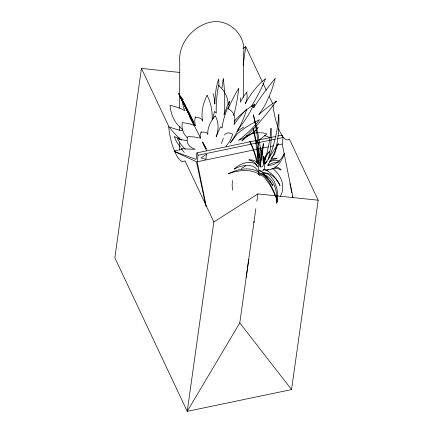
<?xml version="1.0" encoding="UTF-8"?>
<svg xmlns="http://www.w3.org/2000/svg" width="433" height="433" viewBox="0 0 433 433"><rect width="100%" height="100%" fill="white"/><g stroke="black" fill="none" stroke-linecap="round" stroke-linejoin="round"><path stroke-width="0.65" d="M179.522 150.013L179.543 142.581M179.549 139.881L179.554 137.856M179.576 130.43L179.587 126.376M179.641 108.147L179.771 62.904C177.622 43.636 193.594 24.865 212.386 21.856C230.513 19.171 247.075 36.816 243.4 54.812L243.281 97.349M182.888 129.857L177.449 124.596A41.877 36.61 -45.3 0 1 170.093 105.408A60.582 52.967 -45.3 0 1 184.864 110.686A30.602 26.754 -45.3 0 1 182.428 99.552L182.445 98.475M240.737 97.804L240.434 102.285A33.509 20.492 -79.3 0 1 246.599 92.602L247.243 91.877M232.44 180.529L232.142 185.47L232.597 190.179M179.619 72.43L141.445 68.419L114.832 257.797L187.229 411.35L291.555 389.586L318.168 200.208L289.304 138.977A27.068 7.94 78.2 0 1 281.472 134.62L279.761 131.383A27.068 7.94 78.2 0 1 278.587 128.698M276.065 136.368L196.983 152.871L196.062 159.393L174.147 151.334M206.238 206.568L197.183 161.769L198.097 155.241L196.983 152.871M141.445 68.419L168.632 126.084A27.068 7.94 78.2 0 0 175.435 153.147L177.146 156.389A27.068 7.94 78.2 0 0 184.972 160.74L213.842 221.972L187.229 411.35L239.785 322.904L255.843 208.619M243.14 65.394L245.771 46.656L242.951 48.458M259.134 169.996L258.571 174.006L259.47 175.392A24.188 6.214 66.6 0 1 264.655 177.79L269.911 184.994L273.38 191.5A22.852 5.867 66.6 0 1 277.585 202.054A21.136 5.429 66.6 0 0 272.341 188.182L268.839 181.855L265.321 177.027A22.348 5.743 66.6 0 0 259.957 174.055M259.795 165.319L261.997 149.634A65.924 39.836 -25.2 0 0 258.793 158.088M260.13 166.775L263.388 143.594A149.65 90.427 -25.2 0 0 263.502 163.403A18.359 11.096 -25.2 0 1 269.607 151.393A22.64 13.683 -25.2 0 0 264.974 164.004A8.054 4.866 -25.2 0 1 267.064 161.39M256.877 201.269L257.911 193.919L318.168 200.208M292.984 197.399L282.197 144.032L283.112 137.505L281.997 135.134L278.04 135.957M187.218 137.894L183.922 133.559L182.623 130.181A44.583 26.938 -25.2 0 1 182.282 122.577L189.275 123.719L195.575 125.749A32.356 19.55 -25.2 0 1 195.218 117.543L195.424 116.737M221.463 143.632L223.325 138.078M280.124 196.577C286.159 186.98 281.141 174.569 272.492 168.513M262.539 85.702L265.586 78.627L263.524 80.327A81.074 49.584 -79.3 0 0 245.197 103.806C246.962 100.418 247.8 96.305 246.594 92.597M184.209 152.438L181.146 148.373A102.172 42.721 -19.9 0 0 195.202 149.277C192.09 148.281 188.912 146.408 187.673 143.226A43.841 18.332 -19.9 0 1 187.873 136.639A59.732 24.973 -19.9 0 1 194.563 137.028L200.479 138.095A31.885 13.331 -19.9 0 1 201.074 132.281L201.367 131.697M259.302 172.881L258.571 174.006A33.444 20.205 -25.2 0 0 228.305 173.839A27.041 16.34 -25.2 0 1 257.667 171.647A17.921 10.83 -25.2 0 0 234.221 169.114A14.165 8.557 -25.2 0 1 247.649 162.472A14.165 8.557 -25.2 0 1 257.408 166.716A24.286 14.673 -25.2 0 0 248.845 159.858A14.343 8.671 -25.2 0 1 257.792 163.955A65.924 39.836 -25.2 0 1 258.263 160.464M265.126 163.874L278.235 143.61A142.522 88.051 87.6 0 1 267.762 165.292M271.199 158.51L274.565 154.375A82.703 51.646 -77.9 0 0 276.151 147.729M225.902 146.538L229.604 141.488A117.343 34.429 78.2 0 0 232.678 134.198C230.199 132.227 226.345 132.411 224.364 134.999M242.226 140.909C246.242 136.758 250.961 133.083 256.926 132.769M243.86 126.983L237.019 131.378M213.842 221.972L257.911 193.919M241.257 168.578L245.527 165.926M174.18 150.965L182.087 149.315M246.014 135.978L248.65 135.432M198.097 155.241L258.073 142.728M259.389 142.457L275.204 139.155M277.185 138.744L283.112 137.505M197.183 161.769L268.357 146.917M270.333 146.506L273.629 145.818M276.265 145.266L282.197 144.032M253.343 222.145L254.664 221.869M201.069 132.281C203.321 131.995 207.104 131.61 207.883 134.403A76.922 32.161 -19.9 0 1 215.174 115.784M195.213 117.543C198.038 117.045 201.946 117.917 202.622 121.153A78.07 47.175 -25.2 0 1 207.05 95.33M257.418 132.731L262.728 132.871L266.836 133.976A113.679 69.529 -79.3 0 1 258.929 140.016M264.173 135.437L269.808 137.51M174.732 151.664L196.458 161.758L205.702 205.247M185.162 149.261L181.14 144.709L177.286 138.657A101.896 61.573 -25.2 0 0 186.91 140.601M180.453 147.101L177.481 143.199A27.371 24.216 23.8 0 1 174.526 136.731M239.785 322.904L291.555 389.586M183.673 102.664L183.96 103.222A33.828 0.509 64.1 0 1 187.976 111.178L183.051 101.024M184.398 103.476L185.194 105.067M181.692 99.417L178.683 93.371L179.338 94.605A81.864 1.229 64.1 0 1 188.902 113.354L186.412 108.304M186.558 107.806L187.695 110.09M187.982 110.68L193.67 122.263L188.636 111.817M185.974 107.406L183.96 103.222M182.574 100.028L180.669 96.088M245.771 46.656L262.371 81.859M262.945 83.071L266.376 90.356M269.239 96.429L272.676 103.709M248.753 259.345L246.204 277.456M213.117 93.604L214.503 99.233L214.833 104.001A83.385 24.465 78.2 0 1 218.118 80.63L218.714 78.936L218.93 85.988M289.877 183.56L290.44 186.195M290.716 187.511L291.837 192.782M292.54 196.079L292.822 197.394M259.015 174.721L257.294 147.068A142.522 36.605 66.6 0 1 260.152 166.867A32.713 8.4 66.6 0 0 263.61 156.362L264.715 163.479L264.401 168.529A32.794 8.422 66.6 0 1 259.74 170.613A40.756 10.468 66.6 0 1 272.947 185.86L271.643 183.819A31.084 7.983 66.6 0 0 259.968 174.088M256.742 162.207A32.302 9.477 78.2 0 0 249.652 141.218A39.56 11.61 78.2 0 1 257.906 163.355M258.393 172.28A32.302 9.477 78.2 0 1 258.571 174.006A32.302 20.172 -77.9 0 0 258.934 172.848M258.772 144.914A32.302 20.172 -77.9 0 0 256.964 141.082A39.56 24.708 -77.9 0 1 258.593 143.908M260.888 154.5A32.302 20.172 -77.9 0 1 260.964 161.531M260.872 162.727A32.302 20.172 -77.9 0 1 260.677 164.529M262.025 174.391A24.188 14.944 87.6 0 1 268.498 177.102C272.801 180.832 275.096 186.309 276.227 191.776A22.852 14.121 87.6 0 1 276.606 203.207A21.136 13.06 87.6 0 0 276.741 188.176L274.338 181.373L270.62 176.231A22.348 13.807 87.6 0 0 262.425 173.011M262.966 172.946A31.084 19.204 87.6 0 1 278.906 183.381L280.037 185.6A40.756 25.184 87.6 0 0 263.665 169.482M263.67 169.438A32.794 20.259 87.6 0 0 275.794 166.911C280.043 163.539 282.706 158.597 284.351 153.509A32.713 20.21 87.6 0 1 267.767 165.238M258.225 160.859A94.979 27.869 78.2 0 0 253.121 128.525A69.047 20.259 78.2 0 1 259.243 157.174M259.513 156.914A88.381 25.931 78.2 0 0 253.365 114.805A82.703 24.264 78.2 0 1 260.872 151.334M276.27 147.171A82.703 51.646 -77.9 0 0 278.76 114.328A88.381 55.191 -77.9 0 1 268.855 158.543M264.769 160.735A94.979 59.316 -77.9 0 0 271.009 128.19A69.047 43.121 -77.9 0 1 268.368 159.268M260.098 147.388A39.56 24.708 -77.9 0 1 262.068 154.906M274.906 166.986A13.32 8.048 -25.2 0 1 281.114 170.109A14.825 8.958 -25.2 0 0 271.735 168.74M266.111 170.51A14.825 8.958 -25.2 0 1 268.574 169.541M271.507 158.906A8.054 4.866 -25.2 0 1 277.125 158.678A11.193 6.766 -25.2 0 0 269.959 160.968M269.445 161.964A9.374 5.661 -25.2 0 1 279.458 161.206M268.265 165.135A13.872 8.384 -25.2 0 1 278.825 161.974M181.698 99.422A129.11 1.943 64.1 0 0 194.828 125.505A222.827 3.35 64.1 0 0 189.497 115.108L191.153 118.469A276.806 4.162 64.1 0 0 179.018 94.6L189.925 116.596A73.296 1.104 64.1 0 0 194.428 125.516A218.145 3.28 64.1 0 0 189.259 115.822A330.043 4.963 64.1 0 0 200.69 138.149M202.731 142.089A330.043 4.963 64.1 0 0 206.287 148.925L202.482 141.97L203.505 144.714A115.037 1.727 64.1 0 0 206.714 150.684M228.418 109.197A336.23 98.654 78.2 0 0 229.452 101.327A221.837 65.091 78.2 0 0 224.072 114.832A74.849 21.964 78.2 0 0 224.732 106.875L224.597 91.736L223.374 78.611A282.035 82.752 78.2 0 0 221.983 87.942M241.733 140.839A326.834 199.905 -79.3 0 0 276.519 101.019A216.229 132.254 -79.3 0 0 258.777 114.604A72.592 44.399 -79.3 0 0 265.71 103.741L271.307 91.433L275.307 78.27A274.094 167.647 -79.3 0 0 253.646 107.871L254.793 104.034A220.646 134.955 -79.3 0 0 252.683 106.372M262.544 85.712A127.897 78.227 -79.3 0 1 251.2 106.55M237.787 129.543A110.004 66.471 -25.2 0 0 253.581 104.797L245.814 110.226L238.875 116.309A60.263 36.415 -25.2 0 0 234.35 121.202M228.169 104.586A69.751 42.147 -25.2 0 0 226.389 95.85L223.233 90.124L218.622 85.279A263.719 159.349 -25.2 0 0 216.256 113.267L214.541 111.341A212.267 128.26 -25.2 0 0 212.625 119.562M228.51 108.115A210.498 127.194 -25.2 0 1 238.621 88.451A314.721 190.174 -25.2 0 1 233.712 115.487M207.061 95.32A123.281 74.492 -25.2 0 1 212.148 119.946M182.428 99.552A9.715 8.498 -45.3 0 1 183.386 99.493M181.616 140.2A123.627 108.082 -45.3 0 1 168.897 126.777A102.989 90.042 -45.3 0 0 182.206 130.761M215.185 115.779A121.559 50.823 -19.9 0 1 216.191 136.86M216.213 136.855A209.074 87.417 -19.9 0 1 220.641 126.712L222.097 127.973A259.751 108.602 -19.9 0 1 227.623 107.941L231.568 111.108L233.355 113.619A68.614 28.692 -19.9 0 1 234.009 124.45A207.699 86.838 -19.9 0 1 246.778 108.992A310.033 129.624 -19.9 0 1 230.388 142.847L237.322 133.797A58.26 24.356 -19.9 0 1 259.513 119.687A108.748 45.465 -19.9 0 1 238.675 140.26C245.901 137.348 253.018 133.478 258.203 127.535A160.427 67.077 -19.9 0 1 252.574 133.84M174.521 136.752A50.147 44.361 23.8 0 1 179.235 138.49M277.699 126.366A27.068 7.94 78.2 0 1 273.012 104.97M206.438 154.283L205.897 159.333L201.02 157.915L206.438 154.283"/></g></svg>
